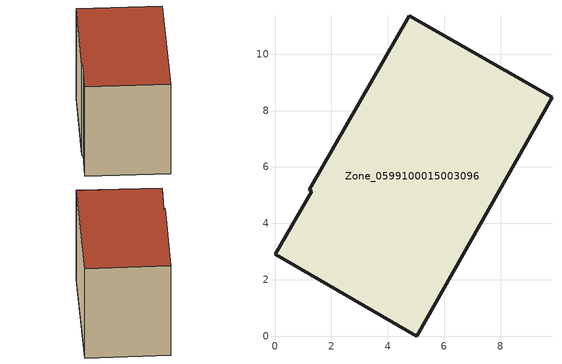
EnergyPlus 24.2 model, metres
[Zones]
Zone_0599100015003096
 floor ground (C_G): 4.77,11.36 9.82,8.48 5.02,0 0,2.91 1.31,5.14 1.22,5.18 z0.77
 wall outside (C_F): 9.82,8.48 4.77,11.36 1.22,5.18 1.31,5.14 0,2.91 5.02,0 9.82,8.48 z0.77:7.92
 roof outside (C_R): 5.02,0 9.82,8.48 4.77,11.36 1.22,5.18 1.31,5.14 0,2.91 z7.92
[BUILDING]
Pand.0599100015003096: North Axis=0; Terrain=City; Loads Convergence Tolerance Value=0.04; Temperature Convergence Tolerance Value=0.4; Solar Distribution=FullExterior; Maximum Number of Warmup Days=25; Minimum Number of Warmup Days=1
[Site:Location]
Rotterdam.The.Hague.AP_ZH_NLD Design_Conditions: Latitude=51.96; Longitude=4.45; Time Zone=1; Elevation=-4.5
[SITE:GROUNDTEMPERATURE:BUILDINGSURFACE]
18, 18, 18, 18, 18, 18, 18, 18, 18, 18, 18, 18
[MATERIAL] Thermal Absorptance=0.9; Solar Absorptance=0.7; Visible Absorptance=0.7
Name | Roughness | Thickness | Conductivity | Density | Specific Heat
G.TI.1946-1964 | MediumSmooth | 0.15 | 1 | 540 | 1210
F.TI.1946-1964 | Rough | 0.3 | 0.857143 | 1920 | 840
R.TI.1946-1964 | MediumRough | 0.2 | 0.277778 | 1500 | 1000
[CONSTRUCTION]
C_G: G.TI.1946-1964
C_F: F.TI.1946-1964
C_R: R.TI.1946-1964
[ZONE]
Zone_0599100015003096: Type=1; Multiplier=1; Ceiling Height=Autocalculate; Volume=Autocalculate; Floor Area=autocalculate; Part of Total Floor Area=Yes
[ZONEINFILTRATION:DESIGNFLOWRATE]
Infil_Zone_0599100015003096: Zone or ZoneList or Space or SpaceList=Zone_0599100015003096; Schedule=AlwaysOn; Design Flow Rate Calculation Method=Flow/Area; Flow Rate per Floor Area=0.003; Constant Term Coefficient=1; Temperature Term Coefficient=0; Velocity Term Coefficient=0; Velocity Squared Term Coefficient=0
[HVACTEMPLATE:ZONE:IDEALLOADSAIRSYSTEM]
Zone_0599100015003096: Maximum Heating Supply Air Temperature=50; Minimum Cooling Supply Air Temperature=13; Maximum Heating Supply Air Humidity Ratio=0.0156; Minimum Cooling Supply Air Humidity Ratio=0.0077; Heating Limit=NoLimit; Cooling Limit=NoLimit; Dehumidification Control Type=ConstantSensibleHeatRatio; Cooling Sensible Heat Ratio=0.7; Dehumidification Setpoint=60; Humidification Control Type=None; Humidification Setpoint=30; Outdoor Air Method=None; Outdoor Air Flow Rate per Person=0.00944; Outdoor Air Flow Rate per Zone Floor Area=0; Outdoor Air Flow Rate per Zone=0; Demand Controlled Ventilation Type=None; Outdoor Air Economizer Type=NoEconomizer; Heat Recovery Type=None; Sensible Heat Recovery Effectiveness=0.7; Latent Heat Recovery Effectiveness=0.65
[ZONECONTROL:THERMOSTAT]
ThermostatControl_Zone_0599100015003096: Zone or ZoneList=Zone_0599100015003096; Control Type Schedule=DualSetpointControlType; Control 1=Thermostat_Zone_0599100015003096; Temperature Difference Between Cutout And Setpoint=0
[THERMOSTATSETPOINT:DUALSETPOINT]
Thermostat_Zone_0599100015003096: Heating Setpoint Temperature Schedule=HeatingSetpoint_Zone_0599100015003096; Cooling Setpoint Temperature Schedule=CoolingSetpoint_Zone_0599100015003096
[SCHEDULE:COMPACT]
HeatingSetpoint_Zone_0599100015003096: Through: 12/31, For: AllDays, Until: 24:00, 21
CoolingSetpoint_Zone_0599100015003096: Through: 12/31, For: AllDays, Until: 24:00, 24
DualSetpointControlType: Through: 12/31, For: AllDays, Until: 24:00, 4
AlwaysOn: Through: 12/31, For: AllDays, Until: 24:00, 1
